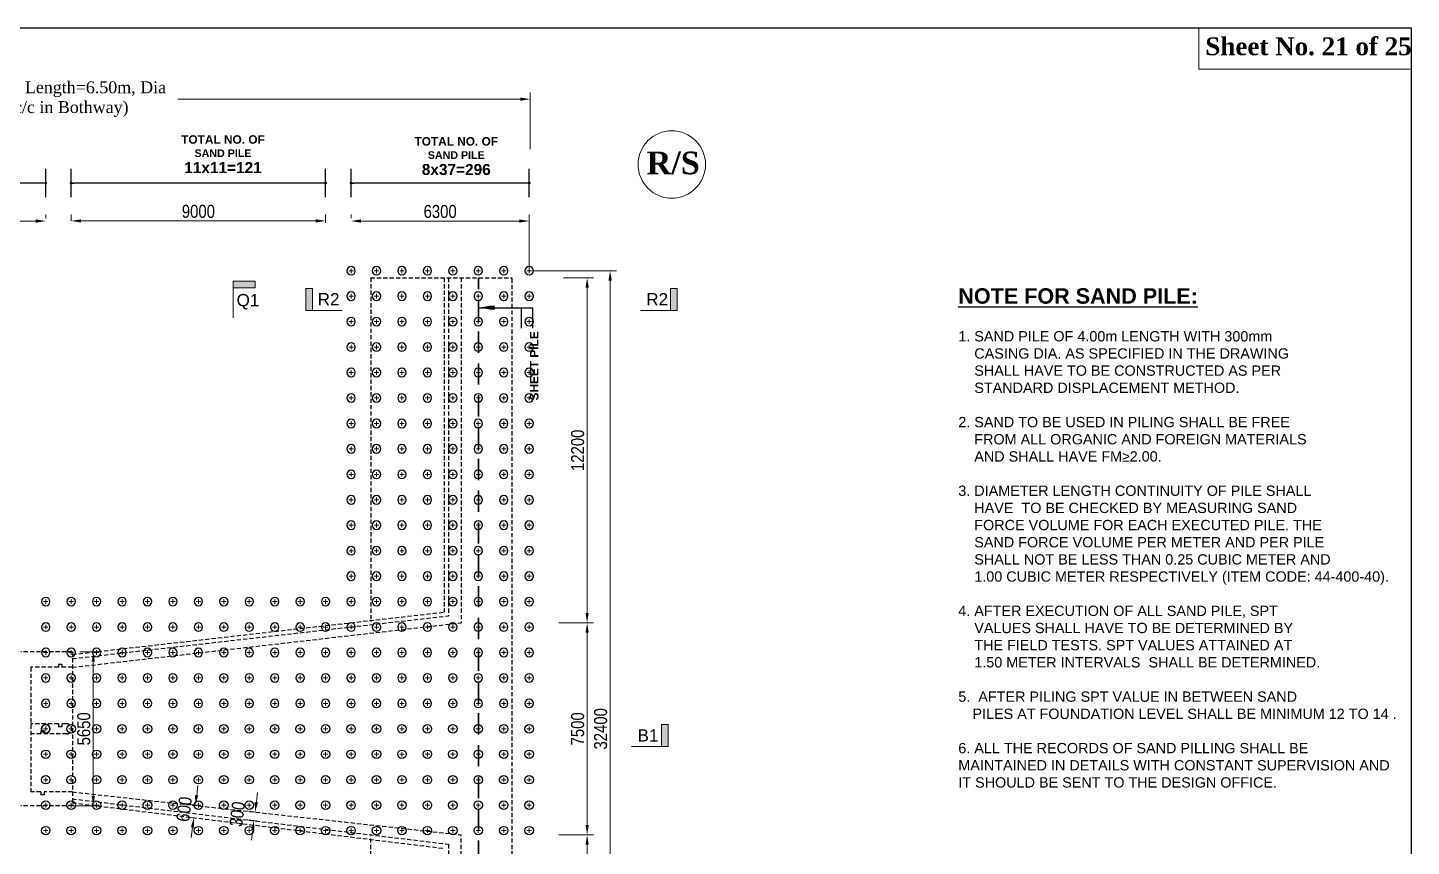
# Model space of a CAD drawing. Extents: x -358915 to 1258323, y -1585493 to -305611.
# Drawn here: x 892963 to 941898, y -1496410 to -1467458 of the extents above; entities that cross this region are included whole.
import ezdxf

# ---------------------------------------------------------------- set-up
doc = ezdxf.new("R2010")
doc.units = 0
doc.header["$LTSCALE"] = 300
doc.header["$MEASUREMENT"] = 0
doc.linetypes.add('DASHED', pattern=[0.75, 0.5, -0.25])
doc.layers.get('0').update_dxf_attribs({"linetype": 'CONTINUOUS'})
doc.layers.get('DEFPOINTS').update_dxf_attribs({"linetype": 'CONTINUOUS'})
for name, color, linetype, lineweight in [('Dim', 7, 'CONTINUOUS', 9), ('Dimension', 8, 'CONTINUOUS', 18), ('line2', 3, 'CONTINUOUS', 30), ('slop', 8, 'CONTINUOUS', 9)]:
    doc.layers.add(name, color=color, linetype=linetype, lineweight=lineweight)
for name, color, linetype in [('LINE', 7, 'CONTINUOUS'), ('P1', 7, 'CONTINUOUS'), ('TEXT', 10, 'CONTINUOUS')]:
    doc.layers.add(name, color=color, linetype=linetype)
doc.styles.add('1-2', font='arial.ttf')
doc.styles.add('Arial', font='arial.ttf')
doc.styles.add('DIM', font='isocp3.shx')
doc.styles.add('dimText', font='ARIALN.TTF')
doc.styles.add('text', font='ARIALN.TTF', dxfattribs={"height": 1.6})
doc.dimstyles.new('dim_230', dxfattribs={"dimtxt": 460, "dimasz": 460, "dimexe": 230, "dimexo": 100, "dimgap": 100, "dimtad": 1, "dimdec": 0, "dimzin": 0, "dimdsep": 46, "dimtxsty": 'dimText', "dimcen": 0.09, "dimclrd": 256, "dimclre": 256, "dimclrt": 7, "dimadec": 0, "dimazin": 0, "dimtfac": 1, "dimtdec": 0, "dimtofl": 0, "dimtmove": 0, "dimatfit": 3, "dimfxl": 1, "dimtolj": 1, "dimtzin": 0, "dimlwd": -1, "dimlwe": -1, "dimarcsym": 0})
doc.dimstyles.new('dim_240', dxfattribs={"dimtxt": 480, "dimasz": 480, "dimexe": 300, "dimexo": 200, "dimgap": 200, "dimtad": 1, "dimdec": 0, "dimzin": 0, "dimdsep": 46, "dimtxsty": 'DIM', "dimcen": 350, "dimclrd": 5, "dimclre": 5, "dimclrt": 7, "dimadec": 0, "dimazin": 0, "dimtfac": 1, "dimtdec": 0, "dimtmove": 0, "dimatfit": 3, "dimfxl": 20, "dimtolj": 1, "dimtzin": 0, "dimarcsym": 0})
doc.dimstyles.new('dim_250', dxfattribs={"dimtxt": 500, "dimasz": 500, "dimexe": 500, "dimexo": 100, "dimgap": 150, "dimtad": 1, "dimdec": 0, "dimzin": 0, "dimdsep": 46, "dimtxsty": 'Arial', "dimcen": 350, "dimclrd": 5, "dimclre": 5, "dimclrt": 7, "dimadec": 0, "dimazin": 0, "dimtfac": 1, "dimtdec": 0, "dimtmove": 0, "dimatfit": 3, "dimfxl": 500, "dimfxlon": 1, "dimtolj": 1, "dimtzin": 0, "dimarcsym": 0})

# ---------------------------------------------------------------- blocks, each defined once
blk = doc.blocks.new('*D1636')
at = {"layer": 'DEFPOINTS', "color": 0, "ltscale": 500}
for p in [(911817, -1476304), (911644, -1488505), (912749, -1488505)]:
    blk.add_point(p, dxfattribs=at)
at = {"layer": 'Dim', "ltscale": 500}
for p, q in [((911917, -1476304), (912979, -1476304)), ((912749, -1476654), (912749, -1488155)), ((911744, -1488505), (912979, -1488505))]:
    blk.add_line(p, q, dxfattribs=at)
for points in [[(912691, -1476654), (912807, -1476654), (912749, -1476304)], [(912691, -1488155), (912807, -1488155), (912749, -1488505)]]:
    blk.add_solid(points, dxfattribs=at)
at = {"layer": 'Dim', "color": 7, "ltscale": 500, "insert": (912414, -1482404), "char_height": 460, "attachment_point": 5, "rotation": 90, "style": 'dimText'}
blk.add_mtext('\\A1;12200', dxfattribs=at)
blk = doc.blocks.new('*D1637')
at = {"layer": 'DEFPOINTS', "color": 0, "ltscale": 500}
for p in [(911644, -1488505), (911644, -1496005), (912749, -1496005)]:
    blk.add_point(p, dxfattribs=at)
at = {"layer": 'Dim', "ltscale": 500}
for p, q in [((911744, -1488505), (912979, -1488505)), ((912749, -1488855), (912749, -1495655)), ((911744, -1496005), (912979, -1496005))]:
    blk.add_line(p, q, dxfattribs=at)
for points in [[(912691, -1488855), (912807, -1488855), (912749, -1488505)], [(912691, -1495655), (912807, -1495655), (912749, -1496005)]]:
    blk.add_solid(points, dxfattribs=at)
at = {"layer": 'Dim', "color": 7, "ltscale": 500, "insert": (912414, -1492255), "char_height": 460, "attachment_point": 5, "rotation": 90, "style": 'dimText'}
blk.add_mtext('\\A1;7500', dxfattribs=at)
blk = doc.blocks.new('*D1638')
at = {"layer": 'DEFPOINTS', "color": 0, "ltscale": 500}
for p in [(911644, -1496005), (911644, -1508205), (912749, -1508205)]:
    blk.add_point(p, dxfattribs=at)
at = {"layer": 'Dim', "ltscale": 500}
for p, q in [((911744, -1496005), (912979, -1496005)), ((912749, -1496355), (912749, -1507855)), ((911744, -1508205), (912979, -1508205))]:
    blk.add_line(p, q, dxfattribs=at)
for points in [[(912691, -1496355), (912807, -1496355), (912749, -1496005)], [(912691, -1507855), (912807, -1507855), (912749, -1508205)]]:
    blk.add_solid(points, dxfattribs=at)
at = {"layer": 'Dim', "color": 7, "ltscale": 500, "insert": (912414, -1502105), "char_height": 460, "attachment_point": 5, "rotation": 90, "style": 'dimText'}
blk.add_mtext('\\A1;12200', dxfattribs=at)
blk = doc.blocks.new('*D1650')
at = {"layer": 'DEFPOINTS', "color": 0, "ltscale": 500}
for p in [(910701, -1476055), (910726, -1508455), (913562, -1508455)]:
    blk.add_point(p, dxfattribs=at)
at = {"layer": 'Dim', "ltscale": 500}
for p, q in [((910801, -1476055), (913792, -1476055)), ((913562, -1476405), (913562, -1508105)), ((910826, -1508455), (913792, -1508455))]:
    blk.add_line(p, q, dxfattribs=at)
for points in [[(913504, -1476405), (913621, -1476405), (913562, -1476055)], [(913504, -1508105), (913621, -1508105), (913562, -1508455)]]:
    blk.add_solid(points, dxfattribs=at)
at = {"layer": 'Dim', "color": 7, "ltscale": 500, "insert": (913227, -1492255), "char_height": 460, "attachment_point": 5, "rotation": 90, "style": 'dimText'}
blk.add_mtext('\\A1;32400', dxfattribs=at)
blk = doc.blocks.new('_Dot')
at = {"color": 0, "linetype": 'ByBlock', "lineweight": -2}
blk.add_line((-0.5, 0), (-1, 0), dxfattribs=at)
at = {"color": 0, "linetype": 'ByBlock', "const_width": 0.5}
blk.add_lwpolyline([(-0.25, 0, 1), (0.25, 0, 1)], format="xyb", close=True, dxfattribs=at)
blk = doc.blocks.new('*D1652')
at = {"layer": 'DEFPOINTS', "color": 0, "ltscale": 50}
for p in [(884601, -1472953), (884601, -1473751), (893601, -1473751)]:
    blk.add_point(p, dxfattribs=at)
at = {"layer": 'Dim', "color": 5, "lineweight": -2, "ltscale": 50}
for p, q in [((884601, -1473453), (884601, -1472453)), ((893601, -1473453), (893601, -1472453)), ((893501, -1472953), (884701, -1472953))]:
    blk.add_line(p, q, dxfattribs=at)
at = {"layer": 'Dim', "color": 5, "lineweight": -2, "ltscale": 50, "xscale": 100, "yscale": 100, "zscale": 100, "rotation": 180}
blk.add_blockref('_Dot', (884601, -1472953), dxfattribs=at)
at = {"layer": 'Dim', "color": 5, "lineweight": -2, "ltscale": 50, "xscale": 100, "yscale": 100, "zscale": 100}
blk.add_blockref('_Dot', (893601, -1472953), dxfattribs=at)
at = {"layer": 'Dim', "color": 7, "ltscale": 50, "insert": (887909, -1471815), "char_height": 500, "attachment_point": 5, "style": 'Arial'}
blk.add_mtext('\\A1;{\\fArial|b1|i0|c0|p34;\\H0.6x;TOTAL NO. OF\\P\\H0.9x;SAND PILE\\P\\H1.444x;11x11=121}', dxfattribs=at)
blk = doc.blocks.new('*D1653')
at = {"layer": 'DEFPOINTS', "color": 0, "ltscale": 50}
for p in [(894501, -1472953), (894501, -1473751), (903501, -1473791)]:
    blk.add_point(p, dxfattribs=at)
at = {"layer": 'Dim', "color": 5, "lineweight": -2, "ltscale": 50}
for p, q in [((894501, -1473453), (894501, -1472453)), ((903501, -1473453), (903501, -1472453)), ((903401, -1472953), (894601, -1472953))]:
    blk.add_line(p, q, dxfattribs=at)
at = {"layer": 'Dim', "color": 5, "lineweight": -2, "ltscale": 50, "xscale": 100, "yscale": 100, "zscale": 100, "rotation": 180}
blk.add_blockref('_Dot', (894501, -1472953), dxfattribs=at)
at = {"layer": 'Dim', "color": 5, "lineweight": -2, "ltscale": 50, "xscale": 100, "yscale": 100, "zscale": 100}
blk.add_blockref('_Dot', (903501, -1472953), dxfattribs=at)
at = {"layer": 'Dim', "color": 7, "ltscale": 50, "insert": (899871, -1471933), "char_height": 500, "attachment_point": 5, "style": 'Arial'}
blk.add_mtext('\\A1;{\\fArial|b1|i0|c0|p34;\\H0.6x;TOTAL NO. OF\\P\\H0.9x;SAND PILE\\P\\H1.444x;11x11=121}', dxfattribs=at)
blk = doc.blocks.new('*D1654')
at = {"layer": 'DEFPOINTS', "color": 0, "ltscale": 50}
for p in [(904401, -1472953), (904401, -1473751), (910701, -1473957)]:
    blk.add_point(p, dxfattribs=at)
at = {"layer": 'Dim', "color": 5, "lineweight": -2, "ltscale": 50}
for p, q in [((904401, -1473453), (904401, -1472453)), ((910701, -1473453), (910701, -1472453)), ((910601, -1472953), (904501, -1472953))]:
    blk.add_line(p, q, dxfattribs=at)
at = {"layer": 'Dim', "color": 5, "lineweight": -2, "ltscale": 50, "xscale": 100, "yscale": 100, "zscale": 100, "rotation": 180}
blk.add_blockref('_Dot', (904401, -1472953), dxfattribs=at)
at = {"layer": 'Dim', "color": 5, "lineweight": -2, "ltscale": 50, "xscale": 100, "yscale": 100, "zscale": 100}
blk.add_blockref('_Dot', (910701, -1472953), dxfattribs=at)
at = {"layer": 'Dim', "color": 7, "ltscale": 50, "insert": (908121, -1472002), "char_height": 500, "attachment_point": 5, "style": 'Arial'}
blk.add_mtext('\\A1;{\\fArial|b1|i0|c0|p34;\\H0.6x;TOTAL NO. OF\\P\\H0.9x;SAND PILE\\P\\H1.444x;8x37=296}', dxfattribs=at)
blk = doc.blocks.new('T')
at = {"layer": 'Dim'}
h = blk.add_hatch(color=6, dxfattribs=at)
h.dxf.hatch_style = 1
h.paths.add_polyline_path([(-137, 0), (157, 0), (157, 975), (-137, 975)])
at = {"layer": 'Dimension', "color": 0, "lineweight": 13, "ltscale": 2}
for p, q in [((-137, 0), (-137, 975)), ((-137, 975), (157, 975)), ((157, 975), (157, 0)), ((1481, 0), (-137, 0))]:
    blk.add_line(p, q, dxfattribs=at)
blk = doc.blocks.new('*D1661')
at = {"layer": 'DEFPOINTS', "color": 0, "ltscale": 500}
for p in [(884601, -1474040), (893601, -1474297), (893601, -1474297)]:
    blk.add_point(p, dxfattribs=at)
at = {"layer": 'Dim', "ltscale": 500}
for p, q in [((884601, -1474140), (884601, -1474527)), ((884951, -1474297), (893251, -1474297)), ((893601, -1474197), (893601, -1474067))]:
    blk.add_line(p, q, dxfattribs=at)
for points in [[(884951, -1474238), (884951, -1474355), (884601, -1474297)], [(893251, -1474238), (893251, -1474355), (893601, -1474297)]]:
    blk.add_solid(points, dxfattribs=at)
at = {"layer": 'Dim', "color": 7, "ltscale": 500, "insert": (889101, -1473962), "char_height": 460, "attachment_point": 5, "style": 'dimText'}
blk.add_mtext('\\A1;9000', dxfattribs=at)
blk = doc.blocks.new('*D1662')
at = {"layer": 'DEFPOINTS', "color": 0, "ltscale": 500}
for p in [(894501, -1474391), (903501, -1474292), (903501, -1474460)]:
    blk.add_point(p, dxfattribs=at)
at = {"layer": 'Dim', "ltscale": 500}
for p, q in [((894501, -1474291), (894501, -1474062)), ((894851, -1474292), (903151, -1474292)), ((903501, -1474360), (903501, -1474062))]:
    blk.add_line(p, q, dxfattribs=at)
for points in [[(894851, -1474233), (894851, -1474350), (894501, -1474292)], [(903151, -1474233), (903151, -1474350), (903501, -1474292)]]:
    blk.add_solid(points, dxfattribs=at)
at = {"layer": 'Dim', "color": 7, "ltscale": 500, "insert": (899001, -1473957), "char_height": 460, "attachment_point": 5, "style": 'dimText'}
blk.add_mtext('\\A1;9000', dxfattribs=at)
blk = doc.blocks.new('*D1663')
at = {"layer": 'DEFPOINTS', "color": 0, "ltscale": 500}
for p in [(904401, -1474297), (910701, -1474297), (910701, -1476121)]:
    blk.add_point(p, dxfattribs=at)
at = {"layer": 'Dim', "ltscale": 500}
for p, q in [((904401, -1474197), (904401, -1474067)), ((904751, -1474297), (910351, -1474297)), ((910701, -1476021), (910701, -1474067))]:
    blk.add_line(p, q, dxfattribs=at)
for points in [[(904751, -1474238), (904751, -1474355), (904401, -1474297)], [(910351, -1474238), (910351, -1474355), (910701, -1474297)]]:
    blk.add_solid(points, dxfattribs=at)
at = {"layer": 'Dim', "color": 7, "ltscale": 500, "insert": (907551, -1473962), "char_height": 460, "attachment_point": 5, "style": 'dimText'}
blk.add_mtext('\\A1;6300', dxfattribs=at)
blk = doc.blocks.new('*D1667')
at = {"layer": 'DEFPOINTS', "color": 0, "ltscale": 500}
for p in [(898895, -1494952), (899011, -1494967), (898953, -1495414)]:
    blk.add_point(p, dxfattribs=at)
at = {"layer": 'Dim', "ltscale": 500}
for p, q in [((898940, -1494605), (898985, -1494258)), ((898912, -1494954), (898667, -1494922)), ((898854, -1495401), (898610, -1495369)), ((898793, -1495746), (898748, -1496093))]:
    blk.add_line(p, q, dxfattribs=at)
for points in [[(898882, -1494597), (898998, -1494612), (898895, -1494952)], [(898735, -1495738), (898851, -1495753), (898838, -1495399)]]:
    blk.add_solid(points, dxfattribs=at)
at = {"layer": 'Dim', "color": 7, "ltscale": 500, "insert": (898499, -1495097), "char_height": 460, "attachment_point": 5, "rotation": 82.6444, "style": 'dimText'}
blk.add_mtext('\\A1;600', dxfattribs=at)
blk = doc.blocks.new('*D1668')
at = {"layer": 'DEFPOINTS', "color": 0, "ltscale": 500}
for p in [(901006, -1495198), (901214, -1495225), (901176, -1495523)]:
    blk.add_point(p, dxfattribs=at)
at = {"layer": 'Dim', "ltscale": 500}
for p, q in [((901051, -1494851), (901096, -1494504)), ((901115, -1495212), (900778, -1495169)), ((901076, -1495510), (900740, -1495467)), ((900923, -1495843), (900878, -1496190))]:
    blk.add_line(p, q, dxfattribs=at)
for points in [[(900993, -1494844), (901109, -1494859), (901006, -1495198)], [(900865, -1495836), (900981, -1495851), (900968, -1495496)]]:
    blk.add_solid(points, dxfattribs=at)
at = {"layer": 'Dim', "color": 7, "ltscale": 500, "insert": (900377, -1495269), "char_height": 460, "attachment_point": 5, "rotation": 82.6444, "style": 'dimText'}
blk.add_mtext('\\A1;300', dxfattribs=at)
blk = doc.blocks.new('*D1669')
at = {"layer": 'DEFPOINTS', "color": 0, "ltscale": 500}
for p in [(894713, -1489530), (895283, -1489530), (894433, -1494980)]:
    blk.add_point(p, dxfattribs=at)
at = {"layer": 'Dim', "ltscale": 500}
for p, q in [((894813, -1489530), (895513, -1489530)), ((895283, -1494630), (895283, -1489880)), ((894533, -1494980), (895513, -1494980))]:
    blk.add_line(p, q, dxfattribs=at)
for points in [[(895225, -1489880), (895342, -1489880), (895283, -1489530)], [(895225, -1494630), (895342, -1494630), (895283, -1494980)]]:
    blk.add_solid(points, dxfattribs=at)
at = {"layer": 'Dim', "color": 7, "ltscale": 500, "insert": (894948, -1492255), "char_height": 460, "attachment_point": 5, "rotation": 90, "style": 'dimText'}
blk.add_mtext('\\A1;5650', dxfattribs=at)
blk = doc.blocks.new('K')
at = {"layer": 'Dim', "ltscale": 50}
for points in [[(311223, -378424), (311223, -378262)], [(311304, -378343), (311142, -378343)]]:
    blk.add_lwpolyline(points, dxfattribs=at)
at = {"layer": 'P1', "ltscale": 50}
blk.add_circle((311223, -378343), 150, dxfattribs=at)

msp = doc.modelspace()

# ---------------------------------------------------------------- linework, layer by layer
at = {"layer": 'Dim', "ltscale": 500}
for p, q in [((910386.6, -1469986.1), (898278.9, -1469986.1)), ((910736.6, -1471753), (910736.6, -1469756.1))]:
    msp.add_line(p, q, dxfattribs=at)
msp.add_solid([(910386.6, -1469927.7), (910386.6, -1470044.4), (910736.6, -1469986.1)], dxfattribs=at)
at = {"layer": 'LINE', "linetype": 'DASHED'}
for p, q in [((905090.1, -1476304.3), (910095.9, -1476304.3)), ((905095.9, -1476304.3), (905095.9, -1488470.6)), ((907695.9, -1476304.3), (907695.9, -1488126.1)), ((907695.9, -1476304.3), (907695.9, -1488107)), ((907845.9, -1476304.3), (907845.9, -1488258.7)), ((908295.9, -1476304.3), (908295.9, -1488504.6)), ((910095.9, -1508204.9), (910095.9, -1476304.3)), ((894545.8, -1489624.4), (907695.9, -1488126.1)), ((894545.8, -1489771.1), (907845.9, -1488258.7)), ((894545.8, -1490079.6), (908295.9, -1488504.6)), ((894545.8, -1489529.6), (892725.8, -1489529.6)), ((894545.8, -1489529.6), (894545.8, -1494979.6)), ((894175.8, -1489979.6), (894050.8, -1489979.6)), ((894050.8, -1489979.6), (894050.8, -1490079.6)), ((894175.8, -1489979.6), (894175.8, -1490079.6)), ((894050.8, -1490079.6), (893075.8, -1490079.6)), ((893075.8, -1490079.6), (893075.8, -1494485.8)), ((894545.8, -1490079.6), (894175.8, -1490079.6)), ((894050.8, -1492079.4), (893075.8, -1492079.4)), ((893425.8, -1492429.4), (893075.8, -1492429.4)), ((893550.8, -1492329.4), (893425.8, -1492329.4)), ((893425.8, -1492329.4), (893425.8, -1492429.4)), ((893550.8, -1492329.4), (893550.8, -1492429.4)), ((894350.8, -1492429.4), (893550.8, -1492429.4)), ((894050.8, -1492079.4), (894050.8, -1492179.4)), ((894175.8, -1492179.4), (894050.8, -1492179.4)), ((894350.8, -1492079.4), (894175.8, -1492079.4)), ((894175.8, -1492079.4), (894175.8, -1492179.4)), ((893425.8, -1494485.8), (893075.8, -1494485.8)), ((893425.8, -1494485.8), (893425.8, -1494585.8)), ((893550.8, -1494585.8), (893425.8, -1494585.8)), ((894545.8, -1494485.8), (893550.8, -1494485.8)), ((893550.8, -1494485.8), (893550.8, -1494585.8)), ((894545.8, -1494485.8), (908295.9, -1496004.6)), ((894545.8, -1494730.5), (907845.9, -1496334.7)), ((894545.8, -1494870.8), (907695.9, -1496484.7)), ((894545.8, -1494979.6), (892725.8, -1494979.6)), ((905095.9, -1508204.9), (905095.9, -1496038.6)), ((907845.9, -1496334.7), (907845.9, -1508204.9)), ((908295.9, -1508204.9), (908295.9, -1496004.6))]:
    msp.add_line(p, q, dxfattribs=at)
at = {"layer": 'LINE', "color": 6, "linetype": 'DASHED', "lineweight": 30, "ltscale": 5}
msp.add_line((908907, -1508204.9), (908907, -1476304.3), dxfattribs=at)
at = {"layer": 'LINE'}
msp.add_lwpolyline([(941898.4, -1527406.1), (857123.8, -1527406.1), (857123.8, -1467458.4), (941898.4, -1467458.4)], close=True, dxfattribs=at)
at = {"layer": 'LINE', "lineweight": 9}
msp.add_lwpolyline([(941898.4, -1467458.4), (934388.8, -1467458.4), (934388.8, -1468931.4), (941898.4, -1468931.4)], close=True, dxfattribs=at)
at = {"layer": 'LINE', "linetype": 'DASHED'}
msp.add_arc((894350.8, -1492254.4), 175, 270, 90, dxfattribs=at)
at = {"layer": 'slop'}
msp.add_circle((915743.7, -1472295.9), 1192.5, dxfattribs=at)

# ---------------------------------------------------------------- block references
at = {"color": 5, "linetype": 'DASHED', "xscale": -1, "rotation": 180}
for p in [(593177.7, -1854397.4), (594077.7, -1854397.4), (594977.7, -1854397.4), (595877.7, -1854397.4), (596777.7, -1854397.4), (597677.7, -1854397.4), (598577.7, -1854397.4), (599477.7, -1854397.4), (593177.7, -1855297.4), (594077.7, -1855297.4), (594977.7, -1855297.4), (595877.7, -1855297.4), (596777.7, -1855297.4), (597677.7, -1855297.4), (598577.7, -1855297.4), (599477.7, -1855297.4), (593177.7, -1856197.4), (594077.7, -1856197.4), (594977.7, -1856197.4), (595877.7, -1856197.4), (596777.7, -1856197.4), (597677.7, -1856197.4), (598577.7, -1856197.4), (599477.7, -1856197.4), (593177.7, -1857097.4), (594077.7, -1857097.4), (594977.7, -1857097.4), (595877.7, -1857097.4), (596777.7, -1857097.4), (597677.7, -1857097.4), (598577.7, -1857097.4), (599477.7, -1857097.4), (593177.7, -1857997.4), (594077.7, -1857997.4), (594977.7, -1857997.4), (595877.7, -1857997.4), (596777.7, -1857997.4), (597677.7, -1857997.4), (598577.7, -1857997.4), (599477.7, -1857997.4), (593177.7, -1858897.4), (594077.7, -1858897.4), (594977.7, -1858897.4), (595877.7, -1858897.4), (596777.7, -1858897.4), (597677.7, -1858897.4), (598577.7, -1858897.4), (599477.7, -1858897.4), (593177.7, -1859797.4), (594077.7, -1859797.4), (594977.7, -1859797.4), (595877.7, -1859797.4), (596777.7, -1859797.4), (597677.7, -1859797.4), (598577.7, -1859797.4), (599477.7, -1859797.4), (593177.7, -1860697.4), (594077.7, -1860697.4), (594977.7, -1860697.4), (595877.7, -1860697.4), (596777.7, -1860697.4), (597677.7, -1860697.4), (598577.7, -1860697.4), (599477.7, -1860697.4), (593177.7, -1861597.4), (594077.7, -1861597.4), (594977.7, -1861597.4), (595877.7, -1861597.4), (596777.7, -1861597.4), (597677.7, -1861597.4), (598577.7, -1861597.4), (599477.7, -1861597.4), (593177.7, -1862497.4), (594077.7, -1862497.4), (594977.7, -1862497.4), (595877.7, -1862497.4), (596777.7, -1862497.4), (597677.7, -1862497.4), (598577.7, -1862497.4), (599477.7, -1862497.4), (593177.7, -1863397.4), (594077.7, -1863397.4), (594977.7, -1863397.4), (595877.7, -1863397.4), (596777.7, -1863397.4), (597677.7, -1863397.4), (598577.7, -1863397.4), (599477.7, -1863397.4), (593177.7, -1864297.4), (594077.7, -1864297.4), (594977.7, -1864297.4), (595877.7, -1864297.4), (596777.7, -1864297.4), (597677.7, -1864297.4), (598577.7, -1864297.4), (599477.7, -1864297.4), (593177.7, -1865197.4), (594077.7, -1865197.4), (594977.7, -1865197.4), (595877.7, -1865197.4), (596777.7, -1865197.4), (597677.7, -1865197.4), (598577.7, -1865197.4), (599477.7, -1865197.4), (582377.7, -1866097.4), (583277.7, -1866097.4), (584177.7, -1866097.4), (585077.7, -1866097.4), (585977.7, -1866097.4), (586877.7, -1866097.4), (586877.7, -1866097.4), (587777.7, -1866097.4), (588677.7, -1866097.4), (589577.7, -1866097.4), (590477.7, -1866097.4), (591377.7, -1866097.4), (592277.7, -1866097.4), (593177.7, -1866097.4), (594077.7, -1866097.4), (594977.7, -1866097.4), (595877.7, -1866097.4), (596777.7, -1866097.4), (597677.7, -1866097.4), (598577.7, -1866097.4), (599477.7, -1866097.4), (582377.7, -1866997.4), (583277.7, -1866997.4), (584177.7, -1866997.4), (585077.7, -1866997.4), (585977.7, -1866997.4), (586877.7, -1866997.4), (586877.7, -1866997.4), (587777.7, -1866997.4), (588677.7, -1866997.4), (589577.7, -1866997.4), (590477.7, -1866997.4), (591377.7, -1866997.4), (592277.7, -1866997.4), (593177.7, -1866997.4), (594077.7, -1866997.4), (594977.7, -1866997.4), (595877.7, -1866997.4), (596777.7, -1866997.4), (597677.7, -1866997.4), (598577.7, -1866997.4), (599477.7, -1866997.4), (582377.7, -1867897.4), (583277.7, -1867897.4), (584177.7, -1867897.4), (585077.7, -1867897.4), (585977.7, -1867897.4), (586877.7, -1867897.4), (586877.7, -1867897.4), (587777.7, -1867897.4), (588677.7, -1867897.4), (589577.7, -1867897.4), (590477.7, -1867897.4), (591377.7, -1867897.4), (592277.7, -1867897.4), (593177.7, -1867897.4), (594077.7, -1867897.4), (594977.7, -1867897.4), (595877.7, -1867897.4), (596777.7, -1867897.4), (597677.7, -1867897.4), (598577.7, -1867897.4), (599477.7, -1867897.4), (582377.7, -1868797.4), (583277.7, -1868797.4), (584177.7, -1868797.4), (585077.7, -1868797.4), (585977.7, -1868797.4), (586877.7, -1868797.4), (586877.7, -1868797.4), (587777.7, -1868797.4), (588677.7, -1868797.4), (589577.7, -1868797.4), (590477.7, -1868797.4), (591377.7, -1868797.4), (592277.7, -1868797.4), (593177.7, -1868797.4), (594077.7, -1868797.4), (594977.7, -1868797.4), (595877.7, -1868797.4), (596777.7, -1868797.4), (597677.7, -1868797.4), (598577.7, -1868797.4), (599477.7, -1868797.4), (582377.7, -1869697.4), (583277.7, -1869697.4), (584177.7, -1869697.4), (585077.7, -1869697.4), (585977.7, -1869697.4), (586877.7, -1869697.4), (586877.7, -1869697.4), (587777.7, -1869697.4), (588677.7, -1869697.4), (589577.7, -1869697.4), (590477.7, -1869697.4), (591377.7, -1869697.4), (592277.7, -1869697.4), (593177.7, -1869697.4), (594077.7, -1869697.4), (594977.7, -1869697.4), (595877.7, -1869697.4), (596777.7, -1869697.4), (597677.7, -1869697.4), (598577.7, -1869697.4), (599477.7, -1869697.4), (582377.7, -1870597.4)]:
    msp.add_blockref('K', p, dxfattribs=at)
at = {"color": 5, "linetype": 'DASHED'}
for p in [(582377.7, -1113911.8), (583277.7, -1113911.8), (584177.7, -1113911.8), (585077.7, -1113911.8), (585977.7, -1113911.8), (585977.7, -1113911.8), (586877.7, -1113911.8), (587777.7, -1113911.8), (588677.7, -1113911.8), (589577.7, -1113911.8), (590477.7, -1113911.8), (591377.7, -1113911.8), (592277.7, -1113911.8), (593177.7, -1113911.8), (594077.7, -1113911.8), (594977.7, -1113911.8), (595877.7, -1113911.8), (596777.7, -1113911.8), (597677.7, -1113911.8), (598577.7, -1113911.8), (599477.7, -1113911.8), (582377.7, -1114811.8), (583277.7, -1114811.8), (584177.7, -1114811.8), (585077.7, -1114811.8), (585977.7, -1114811.8), (586877.7, -1114811.8), (586877.7, -1114811.8), (587777.7, -1114811.8), (588677.7, -1114811.8), (589577.7, -1114811.8), (590477.7, -1114811.8), (591377.7, -1114811.8), (592277.7, -1114811.8), (593177.7, -1114811.8), (594077.7, -1114811.8), (594977.7, -1114811.8), (595877.7, -1114811.8), (596777.7, -1114811.8), (597677.7, -1114811.8), (598577.7, -1114811.8), (599477.7, -1114811.8), (582377.7, -1115711.8), (583277.7, -1115711.8), (584177.7, -1115711.8), (585077.7, -1115711.8), (585977.7, -1115711.8), (586877.7, -1115711.8), (586877.7, -1115711.8), (587777.7, -1115711.8), (588677.7, -1115711.8), (589577.7, -1115711.8), (590477.7, -1115711.8), (591377.7, -1115711.8), (592277.7, -1115711.8), (593177.7, -1115711.8), (594077.7, -1115711.8), (594977.7, -1115711.8), (595877.7, -1115711.8), (596777.7, -1115711.8), (597677.7, -1115711.8), (598577.7, -1115711.8), (599477.7, -1115711.8), (582377.7, -1116611.8), (583277.7, -1116611.8), (584177.7, -1116611.8), (585077.7, -1116611.8), (585977.7, -1116611.8), (586877.7, -1116611.8), (586877.7, -1116611.8), (587777.7, -1116611.8), (588677.7, -1116611.8), (589577.7, -1116611.8), (590477.7, -1116611.8), (591377.7, -1116611.8), (592277.7, -1116611.8), (593177.7, -1116611.8), (594077.7, -1116611.8), (594977.7, -1116611.8), (595877.7, -1116611.8), (596777.7, -1116611.8), (597677.7, -1116611.8), (598577.7, -1116611.8), (599477.7, -1116611.8), (582377.7, -1117511.8), (583277.7, -1117511.8), (584177.7, -1117511.8), (585077.7, -1117511.8), (585977.7, -1117511.8), (586877.7, -1117511.8), (586877.7, -1117511.8), (587777.7, -1117511.8), (588677.7, -1117511.8), (589577.7, -1117511.8), (590477.7, -1117511.8), (591377.7, -1117511.8), (592277.7, -1117511.8), (593177.7, -1117511.8), (594077.7, -1117511.8), (594977.7, -1117511.8), (595877.7, -1117511.8), (596777.7, -1117511.8), (597677.7, -1117511.8), (598577.7, -1117511.8), (599477.7, -1117511.8)]:
    msp.add_blockref('K', p, dxfattribs=at)
at = {"layer": 'line2', "color": 1, "xscale": 0.7999999998137355, "yscale": 0.7999999998137355, "zscale": 0.8, "rotation": 270}
msp.add_blockref('T', (900234, -1476536.5), dxfattribs=at)
at = {"layer": 'line2', "color": 1, "yscale": 0.7999999998137355, "zscale": 0.8}
for p, xscale in [((902905.9, -1477457.7), 0.7999999998137355), ((915825.8, -1477457.7), -0.7999999998137355), ((915502.4, -1492883), -0.7999999998137355)]:
    msp.add_blockref('T', p, dxfattribs=dict(at, xscale=xscale))

# ---------------------------------------------------------------- texts
at = {"layer": 'Dimension', "color": 1, "lineweight": 13, "ltscale": 2, "insert": (915793.8, -1472248), "char_height": 800, "width": 1890.837, "attachment_point": 5, "style": '1-2'}
msp.add_mtext('{\\fTimes New Roman|b1|i0|c0|p18;R/S}', dxfattribs=at)
at = {"layer": 'Dimension', "color": 0, "lineweight": 13, "ltscale": 2, "char_height": 432, "width": 804.471, "attachment_point": 5, "style": '1-2'}
for s, insert in [('R2', (903605.8, -1477061.4)), ('R2', (915225.9, -1477061.4)), ('Q1', (900754.4, -1477151.9)), ('B1', (914902.4, -1492486.6))]:
    msp.add_mtext(s, dxfattribs=dict(at, insert=insert))
at = {"layer": 'LINE', "color": 7, "lineweight": 9, "insert": (934615.2, -1467800.8), "char_height": 632.425, "width": 22716.501, "attachment_point": 1}
msp.add_mtext('{\\fTimes New Roman|b1|i0|c0|p18;Sheet No. 21 of 25}', dxfattribs=at)
at = {"layer": 'LINE', "insert": (890777.7, -1469986.1), "char_height": 420, "width": 15401.227, "attachment_point": 5}
msp.add_mtext('\\A1;{\\fTimes New Roman|b0|i0|c0|p18;Total Nos. of Sand Piles =944 (Pile Length=6.50m, Dia 300mm & Spacing @ 0.90m c/c in Bothway)}', dxfattribs=at)
at = {"layer": 'TEXT', "color": 6, "insert": (925876.7, -1485505.1, 0), "char_height": 325, "width": 15567.82, "attachment_point": 4, "style": 'Arial'}
msp.add_mtext('{\\fArial|b1|i0|c0|p34;\\H1.68x;\\LNOTE FOR SAND PILE:\\fArial|b0|i0|c0|p34;\\l\\P\\fArial|b1|i0|c0|p34;\\H0.6667x;\\P\\fArial|b0|i0|c0|p34;\\C0;1. SAND PILE OF 4.00m LENGTH WITH 300mm\\P    CASING DIA. AS SPECIFIED IN THE DRAWING\\P    SHALL HAVE TO BE CONSTRUCTED AS PER        \\P    STANDARD DISPLACEMENT METHOD.\\C6;\\P\\P\\C0;2. SAND TO BE USED IN PILING SHALL BE FREE\\P    FROM ALL ORGANIC AND FOREIGN MATERIALS    \\P    AND SHALL HAVE FM\\H0.9672x;\\C7;≥\\H1.034x;\\C0;2.00.\\P\\P3. DIAMETER LENGTH CONTINUITY OF PILE SHALL  \\P    HAVE  TO BE CHECKED BY MEASURING SAND   \\P    FORCE VOLUME FOR EACH EXECUTED PILE. THE   \\P    SAND FORCE VOLUME PER METER AND PER PILE \\P    SHALL NOT BE LESS THAN 0.25 CUBIC METER \\H0.9999x;AND    \\P    1.00 CUBIC METER RESPECTIVELY (ITEM CODE: \\C1;44-400-40\\C0;).\\P\\P4. AFTER EXECUTION OF ALL SAND PILE, SPT \\P    VALUES SHALL HAVE TO BE DETERMINED BY\\P    THE FIELD TESTS. SPT VALUES ATTAINED AT \\P    1.50 METER INTERVALS  SHALL BE DETERMINED.\\P\\P\\pt1e+004;5.  AFTER PILING SPT VALUE IN BETWEEN SAND ^I   \\P\\pt500;^IPILES AT FOUNDATION LEVEL SHALL BE MINIMUM 12 TO 14 .\\P\\P6. ALL THE RECORDS OF SAND PILLING SHALL BE MAINTAINED IN DETAILS WITH CONSTANT SUPERVISION AND IT SHOULD BE SENT TO THE DESIGN OFFICE. }', dxfattribs=at)
at = {"layer": 'TEXT', "color": 2, "insert": (910728.1, -1478196.4, 0), "char_height": 300, "width": 4422.331, "attachment_point": 3, "rotation": 90, "style": 'text'}
msp.add_mtext('{\\fArial|b1|i0|c0|p34;\\C6;SHEET PILE }', dxfattribs=at)

# ---------------------------------------------------------------- dimensions: what is measured, and where the dimension line sits
at = {"layer": 'Dim', "ltscale": 50}
for base, p1, p2, text, picture, middle in [((884600.8, -1472952.9), (893600.8, -1473750.9), (884600.8, -1473750.9), '{\\fArial|b1|i0|c0|p34;\\H0.6x;TOTAL NO. OF\\X\\H0.9x;SAND PILE\\P\\H1.444x;11x11=121}', '*D1652', (887908.7, -1471815)), ((894500.8, -1472952.9), (903500.8, -1473790.8), (894500.8, -1473750.9), '{\\fArial|b1|i0|c0|p34;\\H0.6x;TOTAL NO. OF\\X\\H0.9x;SAND PILE\\P\\H1.444x;11x11=121}', '*D1653', (899870.6, -1471932.5)), ((904400.8, -1472952.9), (910700.8, -1473957), (904400.8, -1473750.9), '{\\fArial|b1|i0|c0|p34;\\H0.6x;TOTAL NO. OF\\X\\H0.9x;SAND PILE\\P\\H1.444x;8x37=296}', '*D1654', (908120.6, -1472001.6))]:
    dim = msp.add_linear_dim(base=base, p1=p1, p2=p2, angle=180, text=text, dimstyle='dim_250', override={"dimasz": 100, "dimblk1": 'Dot', "dimblk2": 'Dot', "dimsah": 1, "dimtmove": 2}, dxfattribs=at)
    dim.commit()
    dim.dimension.update_dxf_attribs({"geometry": picture, "text_midpoint": middle, "dimtype": 160})
at = {"layer": 'Dim', "ltscale": 500}
for base, p1, p2, picture, middle in [((893600.8, -1474296.7), (884600.8, -1474040.1), (893600.8, -1474296.7), '*D1661', (889100.8, -1473961.8)), ((903500.8, -1474291.7), (894500.8, -1474390.6), (903500.8, -1474460.3), '*D1662', (899000.8, -1473956.8)), ((910700.8, -1474296.7), (904400.8, -1474296.7), (910700.8, -1476121), '*D1663', (907550.8, -1473961.8))]:
    dim = msp.add_linear_dim(base=base, p1=p1, p2=p2, dimstyle='dim_230', override={"dimasz": 350, "dimsah": 1, "dimtmove": 2}, dxfattribs=at)
    dim.commit()
    dim.dimension.update_dxf_attribs({"geometry": picture, "text_midpoint": middle})
for base, p1, p2, picture, middle in [((913562.2, -1508454.6), (910700.8, -1476054.6), (910725.8, -1508454.6), '*D1650', (913227.3, -1492254.6)), ((912749.1, -1488504.6), (911816.6, -1476304.3), (911644.4, -1488504.6), '*D1636', (912414.2, -1482404.5)), ((912749.1, -1496004.6), (911644.4, -1488504.6), (911644.4, -1496004.6), '*D1637', (912414.2, -1492254.6)), ((912749.1, -1508204.9), (911644.4, -1496004.6), (911644.4, -1508204.9), '*D1638', (912414.2, -1502104.7))]:
    dim = msp.add_linear_dim(base=base, p1=p1, p2=p2, angle=90, dimstyle='dim_230', override={"dimasz": 350, "dimsah": 1, "dimtmove": 2}, dxfattribs=at)
    dim.commit()
    dim.dimension.update_dxf_attribs({"geometry": picture, "text_midpoint": middle})
dim = msp.add_linear_dim(base=(895283.3, -1489529.6), p1=(894433.2, -1494979.6), p2=(894712.5, -1489529.6), angle=90, text='5650', dimstyle='dim_230', override={"dimasz": 350, "dimsah": 1, "dimtmove": 2}, dxfattribs=at)
dim.commit()
dim.dimension.update_dxf_attribs({"geometry": '*D1669', "text_midpoint": (894948.4, -1492254.6)})
dim = msp.add_linear_dim(base=(898895.5, -1494951.8), p1=(898953.3, -1495413.5), p2=(899010.9, -1494966.7), angle=82.64437, text='600', dimstyle='dim_230', override={"dimasz": 350, "dimsah": 1, "dimtmove": 2}, dxfattribs=at)
dim.commit()
dim.dimension.update_dxf_attribs({"geometry": '*D1667', "text_midpoint": (898499.5, -1495096.5), "dimtype": 161})
dim = msp.add_aligned_dim(p1=(901175.5, -1495523.1), p2=(901214, -1495225), distance=209.4, text='300', dimstyle='dim_230', override={"dimasz": 350, "dimsah": 1, "dimtmove": 2}, dxfattribs=at)
dim.commit()
dim.dimension.update_dxf_attribs({"geometry": '*D1668', "text_midpoint": (900377.3, -1495268.5)})

# ---------------------------------------------------------------- leaders
at = {"layer": 'line2', "color": 7}
for points in [[(908907, -1477360.5, 0), (910410.8, -1477360.5, 0), (910410.8, -1478086.3, 0)], [(908995.9, -1477360.5, 0), (910812.8, -1477360.5, 0), (910812.8, -1478086.3, 0)]]:
    msp.add_leader(points, dimstyle='dim_240', override={"dimgap": 200, "dimtad": 0}, dxfattribs=at)

doc.saveas('drawing.dxf')
